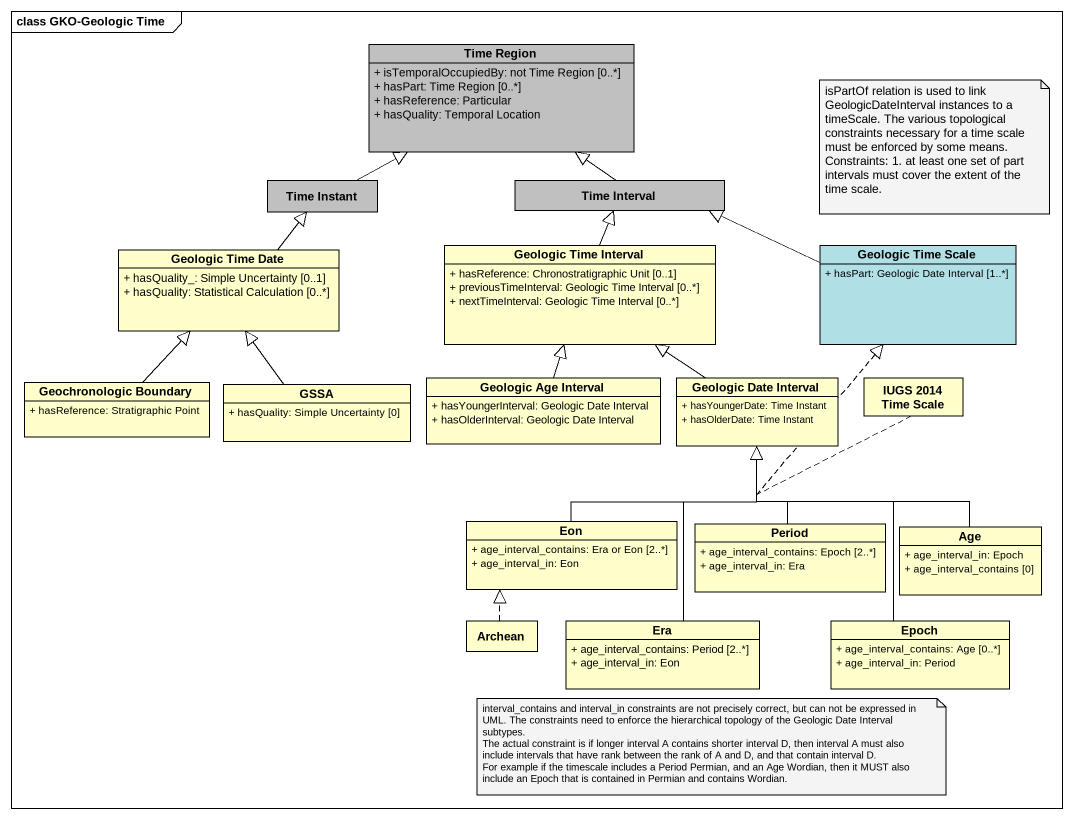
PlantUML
@startuml
mainframe class GKO-Geologic Time
hide circle
hide empty members
skinparam classAttributeIconSize 0
class "Time Region" as Time_Region #C0C0C0 {
  + isTemporalOccupiedBy: not Time Region [0..*]
  + hasPart: Time Region [0..*]
  + hasReference: Particular
  + hasQuality: Temporal Location
}
class "Time Instant" as Time_Instant #C0C0C0
class "Time Interval" as Time_Interval #C0C0C0
class "Geologic Time Date" as Geologic_Time_Date {
  + hasQuality_: Simple Uncertainty [0..1]
  + hasQuality: Statistical Calculation [0..*]
}
class "Geologic Time Interval" as Geologic_Time_Interval {
  + hasReference: Chronostratigraphic Unit [0..1]
  + previousTimeInterval: Geologic Time Interval [0..*]
  + nextTimeInterval: Geologic Time Interval [0..*]
}
class "Geologic Time Scale" as Geologic_Time_Scale #B0E0E6 {
  + hasPart: Geologic Date Interval [1..*]
}
class "Geochronologic Boundary" as Geochronologic_Boundary {
  + hasReference: Stratigraphic Point
}
class GSSA {
  + hasQuality: Simple Uncertainty [0]
}
class "Geologic Age Interval" as Geologic_Age_Interval {
  + hasYoungerInterval: Geologic Date Interval
  + hasOlderInterval: Geologic Date Interval
}
class "Geologic Date Interval" as Geologic_Date_Interval {
  + hasYoungerDate: Time Instant
  + hasOlderDate: Time Instant
}
class "IUGS 2014 Time Scale" as IUGS_2014_Time_Scale
class Eon {
  + age_interval_contains: Era or Eon [2..*]
  + age_interval_in: Eon
}
class Period {
  + age_interval_contains: Epoch [2..*]
  + age_interval_in: Era
}
class Age {
  + age_interval_in: Epoch
  + age_interval_contains [0]
}
class Archean
class Era {
  + age_interval_contains: Period [2..*]
  + age_interval_in: Eon
}
class Epoch {
  + age_interval_contains: Age [0..*]
  + age_interval_in: Period
}
Time_Instant -right-|> Time_Region
Time_Interval -up-|> Time_Region
Geologic_Time_Date -up-|> Time_Instant
Geologic_Time_Interval -up-|> Time_Interval
Geologic_Time_Scale -left-|> Time_Interval
Geochronologic_Boundary -up-|> Geologic_Time_Date
GSSA -up-|> Geologic_Time_Date
Geologic_Age_Interval -up-|> Geologic_Time_Interval
Geologic_Date_Interval -up-|> Geologic_Time_Interval
IUGS_2014_Time_Scale .up.|> Geologic_Time_Scale
Eon -up-|> Geologic_Date_Interval
Period -up-|> Geologic_Date_Interval
Age -up-|> Geologic_Date_Interval
Archean .up.|> Eon
Era -up-|> Geologic_Date_Interval
Epoch -up-|> Geologic_Date_Interval
note as N1
  isPartOf relation is used to link GeologicDateInterval instances to a timeScale. The various topological constraints necessary for a time scale must be enforced by some means. Constraints: 1. at least one set of part intervals must cover the extent of the time scale.
end note
note as N2
  interval_contains and interval_in constraints are not precisely correct, but can not be expressed in UML. The constraints need to enforce the hierarchical topology of the Geologic Date Interval subtypes.
  The actual constraint is if longer interval A contains shorter interval D, then interval A must also include intervals that have rank between the rank of A and D, and that contain interval D.
  For example if the timescale includes a Period Permian, and an Age Wordian, then it MUST also include an Epoch that is contained in Permian and contains Wordian.
end note
@enduml
